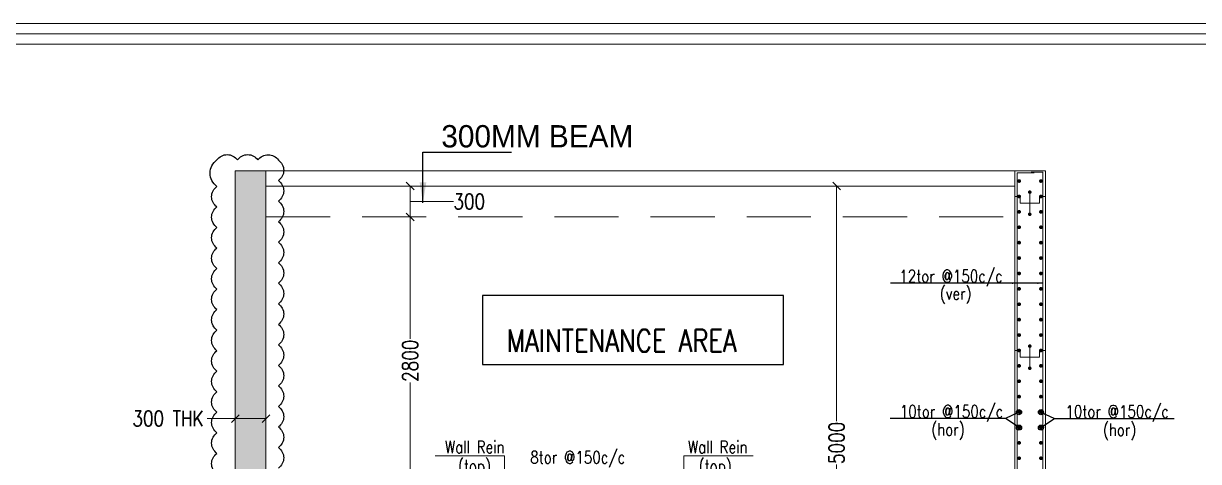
# Model space of a CAD drawing. Header units: millimetres. Extents: x -586673698 to -573385747, y -389867798 to -389752240.
# Drawn here: x -586553789 to -586542333, y -389838803 to -389834537 of the extents above; entities that cross this region are included whole.
import ezdxf
from ezdxf.enums import TextEntityAlignment as Align

# ---------------------------------------------------------------- set-up
doc = ezdxf.new("R2010")
doc.units = ezdxf.units.MM
doc.header["$LTSCALE"] = 100
doc.linetypes.add('( Hidden )', pattern=[0.375, 0.25, -0.125])
for name, color, linetype, lineweight in [('dim', 11, 'Continuous', 13), ('FOOTING', 6, 'Continuous', 13), ('REIN', 1, 'Continuous', 20), ('TBLK FRAME', 6, 'Continuous', 20)]:
    doc.layers.add(name, color=color, linetype=linetype, lineweight=lineweight)
for name, color, linetype in [('DT-PL-SHAFT', 230, 'Continuous'), ('Layer1', 7, 'Continuous'), ('text', 7, 'Continuous')]:
    doc.layers.add(name, color=color, linetype=linetype)
doc.styles.add('Arial', font='arial.ttf')
doc.styles.add('combine', font='romanc.shx', dxfattribs={"width": 0.8})
doc.styles.add('simplex-0.8', font='simplex.shx', dxfattribs={"width": 0.8})
doc.styles.add('TIMESNEWROMAN', font='times.ttf')
doc.dimstyles.new('75 ISO', dxfattribs={"dimtxt": 100, "dimasz": 75, "dimexe": 75, "dimexo": 0.7, "dimgap": 0.4, "dimtad": 0, "dimtoh": 1, "dimdec": 0, "dimdsep": 46, "dimtxsty": 'combine', "dimblk": 'OBLIQUE', "dimcen": 0, "dimclrd": 11, "dimclre": 2, "dimclrt": 4, "dimadec": 1, "dimazin": 2, "dimtfac": 1, "dimtdec": 0, "dimtmove": 2, "dimatfit": 3, "dimldrblk": 'OBLIQUE', "dimfxl": 0, "dimtolj": 1, "dimtzin": 0, "dimlwd": -1, "dimlwe": -1, "dimarcsym": 0})
doc.dimstyles.new('FOOTINF DIM', dxfattribs={"dimtxt": 250, "dimasz": 40, "dimexe": 50, "dimexo": 80, "dimgap": 35, "dimtad": 1, "dimtoh": 1, "dimdec": 0, "dimzin": 1, "dimdsep": 46, "dimtxsty": 'TIMESNEWROMAN', "dimblk": 'TICK', "dimcen": 2, "dimclrd": 7, "dimclre": 250, "dimclrt": 32, "dimadec": 1, "dimazin": 0, "dimtfac": 1, "dimtdec": 0, "dimtix": 1, "dimtmove": 1, "dimatfit": 3, "dimfxl": 0, "dimlwd": -1, "dimlwe": -1, "dimarcsym": 0})
doc.dimstyles.new('V Mts', dxfattribs={"dimtxt": 150, "dimasz": 75, "dimexe": 0.1, "dimexo": 0, "dimgap": 0.01, "dimtad": 1, "dimdec": 0, "dimzin": 3, "dimdsep": 46, "dimtxsty": 'Arial', "dimsah": 1, "dimcen": 0.09375, "dimdle": 0.01, "dimclrd": 8, "dimclre": 8, "dimclrt": 256, "dimadec": 0, "dimazin": 0, "dimtfac": 0.7, "dimtdec": 3, "dimtofl": 0, "dimtmove": 2, "dimatfit": 3, "dimfxl": 0, "dimfrac": 1, "dimtolj": 1, "dimtzin": 0, "dimarcsym": 0})

# ---------------------------------------------------------------- blocks, each defined once
blk = doc.blocks.new('*U533')
at = {"layer": 'REIN', "lineweight": 13, "const_width": 18.4}
for points in [[(-97, 0, -1), (-115, 0, -1)], [(115, 0, -1), (97, 0, -1)]]:
    blk.add_lwpolyline(points, format="xyb", close=True, dxfattribs=at)
blk = doc.blocks.new('*U532')
at = {"layer": 'Layer1', "color": 0, "linetype": 'ByBlock', "lineweight": -2}
for p in [(0, 7500), (0, 7350), (0, 7200), (0, 7050), (0, 6900), (0, 6750), (0, 6600), (0, 6450), (0, 6300), (0, 6150), (0, 6000), (0, 5850), (0, 5700), (0, 5550), (0, 5400), (0, 5250), (0, 5100), (0, 4950), (0, 4800), (0, 4650), (0, 4500), (0, 4350), (0, 4200), (0, 4050), (0, 3900), (0, 3750), (0, 3600), (0, 3450), (0, 3300), (0, 3150), (0, 3000), (0, 2850), (0, 2700), (0, 2550), (0, 2400), (0, 2250), (0, 2100), (0, 1950), (0, 1800), (0, 1650), (0, 1500), (0, 1350), (0, 1200), (0, 1050), (0, 900), (0, 750), (0, 600), (0, 450), (0, 300), (0, 150), (0, 0)]:
    blk.add_blockref('*U533', p, dxfattribs=at)
blk = doc.blocks.new('TICK')
at = {"color": 13, "const_width": 0.1}
for points in [[(0, -3), (0, 3)], [(-3, 0), (3, 0)], [(-2.12, -2.12), (2.12, 2.12)]]:
    blk.add_lwpolyline(points, dxfattribs=at)
blk = doc.blocks.new('_Oblique')
at = {"color": 0, "linetype": 'ByBlock', "lineweight": -2}
blk.add_line((-0.5, -0.5), (0.5, 0.5), dxfattribs=at)
blk = doc.blocks.new('*D631')
at = {"layer": 'Defpoints', "color": 0, "transparency": 16777216}
for p in [(-586551725, -389838328, 3), (-586551725, -389838385), (-586551425, -389838328, 3)]:
    blk.add_point(p, dxfattribs=at)
at = {"layer": 'dim', "color": 11, "transparency": 16777216}
for p in [(-586551999, -389838385), (-586551425, -389838385)]:
    blk.add_line(p, (-586551725, -389838385), dxfattribs=at)
at = {"layer": 'dim', "color": 2, "transparency": 16777216}
for p, q in [((-586551725, -389838384), (-586551725, -389838435)), ((-586551425, -389838384), (-586551425, -389838435))]:
    blk.add_line(p, q, dxfattribs=at)
at = {"layer": 'dim', "color": 11, "transparency": 16777216, "xscale": 75, "yscale": 75, "zscale": 75, "rotation": 180}
blk.add_blockref('_Oblique', (-586551725, -389838385), dxfattribs=at)
at = {"layer": 'dim', "color": 11, "transparency": 16777216, "xscale": 75, "yscale": 75, "zscale": 75}
blk.add_blockref('_Oblique', (-586551425, -389838385), dxfattribs=at)
at = {"layer": 'dim', "color": 4, "transparency": 16777216, "insert": (-586552380, -389838385), "char_height": 150, "attachment_point": 5, "style": 'simplex-0.8'}
blk.add_mtext('\\A1;300 THK', dxfattribs=at)
blk = doc.blocks.new('*D632')
at = {"layer": 'Defpoints', "color": 0, "transparency": 16777216}
for p in [(-586545861, -389836121, 1272), (-586545861, -389836121), (-586545861, -389841123, 1292)]:
    blk.add_point(p, dxfattribs=at)
at = {"layer": 'dim', "color": 11, "transparency": 16777216}
for p, q in [((-586545861, -389836121), (-586545861, -389838410)), ((-586545861, -389841123), (-586545861, -389838834))]:
    blk.add_line(p, q, dxfattribs=at)
at = {"layer": 'dim', "color": 2, "transparency": 16777216}
for p, q in [((-586545813, -389836121), (-586545811, -389836121)), ((-586545909, -389841123), (-586545911, -389841123))]:
    blk.add_line(p, q, dxfattribs=at)
at = {"layer": 'dim', "color": 11, "transparency": 16777216, "xscale": 75, "yscale": 75, "zscale": 75}
for p, rotation in [((-586545861, -389836121), 90), ((-586545861, -389841123), 270)]:
    blk.add_blockref('_Oblique', p, dxfattribs=dict(at, rotation=rotation))
at = {"layer": 'dim', "color": 4, "transparency": 16777216, "insert": (-586545861, -389838622), "char_height": 150, "attachment_point": 5, "rotation": 90, "style": 'simplex-0.8'}
blk.add_mtext('\\A1;\\A1;5000', dxfattribs=at)
blk = doc.blocks.new('*D633')
at = {"layer": 'Defpoints', "color": 0, "transparency": 16777216}
for p in [(-586550019, -389836121), (-586549031, -389836121, 1272), (-586548988, -389836421)]:
    blk.add_point(p, dxfattribs=at)
at = {"layer": 'dim', "color": 2, "transparency": 16777216}
for p, q in [((-586550037, -389836121), (-586550069, -389836121)), ((-586550018, -389836421), (-586550069, -389836421))]:
    blk.add_line(p, q, dxfattribs=at)
at = {"layer": 'dim', "color": 11, "transparency": 16777216}
for p, q in [((-586550019, -389836421), (-586550019, -389836121)), ((-586550019, -389836271), (-586549598, -389836271)), ((-586549598, -389836271), (-586549598, -389836271))]:
    blk.add_line(p, q, dxfattribs=at)
at = {"layer": 'dim', "color": 11, "transparency": 16777216, "xscale": 75, "yscale": 75, "zscale": 75}
for p, rotation in [((-586550019, -389836121), 90), ((-586550019, -389836421), 270)]:
    blk.add_blockref('_Oblique', p, dxfattribs=dict(at, rotation=rotation))
at = {"layer": 'dim', "color": 4, "transparency": 16777216, "insert": (-586549443, -389836271), "char_height": 150, "attachment_point": 5, "style": 'simplex-0.8'}
blk.add_mtext('\\A1;300', dxfattribs=at)
blk = doc.blocks.new('*D638')
at = {"layer": 'Defpoints', "color": 0, "transparency": 16777216}
for p in [(-586549758, -389836421, 30), (-586550019, -389839223), (-586549775, -389839223)]:
    blk.add_point(p, dxfattribs=at)
at = {"layer": 'dim', "color": 2, "transparency": 16777216}
for p, q in [((-586550019, -389836421), (-586550069, -389836421)), ((-586550019, -389839223), (-586550069, -389839223))]:
    blk.add_line(p, q, dxfattribs=at)
at = {"layer": 'dim', "color": 11, "transparency": 16777216}
for p, q in [((-586550019, -389836421), (-586550019, -389837610)), ((-586550019, -389839223), (-586550019, -389838034))]:
    blk.add_line(p, q, dxfattribs=at)
at = {"layer": 'dim', "color": 11, "transparency": 16777216, "xscale": 75, "yscale": 75, "zscale": 75}
for p, rotation in [((-586550019, -389836421), 90), ((-586550019, -389839223), 270)]:
    blk.add_blockref('_Oblique', p, dxfattribs=dict(at, rotation=rotation))
at = {"layer": 'dim', "color": 4, "transparency": 16777216, "insert": (-586550019, -389837822), "char_height": 150, "attachment_point": 5, "rotation": 90, "style": 'simplex-0.8'}
blk.add_mtext('\\A1;\\A1;2800', dxfattribs=at)
blk = doc.blocks.new('R5T')
at = {"layer": 'REIN', "color": 4, "lineweight": 20}
for p, q in [((3073133, -1156537), (3073161, -1156537)), ((3073161, -1156570.3), (3073161, -1156537)), ((3073208.5, -1156624.9), (3073208.5, -1156515.7)), ((3073283, -1156536.5), (3073256.1, -1156536.5)), ((3073256.1, -1156536.5), (3073256.1, -1156570.3)), ((3073256.1, -1156570.3), (3073161, -1156570.3))]:
    blk.add_line(p, q, dxfattribs=at)
at = {"layer": 'REIN', "color": 4, "linetype": 'Continuous', "lineweight": 20, "const_width": 8.82}
for points in [[(3073204.1, -1156515.7, 1), (3073212.9, -1156515.7, 1)], [(3073204.1, -1156624.9, 1), (3073212.9, -1156624.9, 1)]]:
    blk.add_lwpolyline(points, format="xyb", close=True, dxfattribs=at)

msp = doc.modelspace()

# ---------------------------------------------------------------- hatches: boundary and pattern name
at = {"layer": 'dim', "lineweight": 5}
h = msp.add_hatch(dxfattribs=at)
h.set_pattern_fill('AR-CONC', color=8, angle=90)
h.set_pattern_definition([(320, (-586551403.85, -389408885.01), (-15.939086, -182.18467), [19.05, -209.55]), (265, (-586551403.85, -389408885.01), (191.056845, 35.24342), [15.24, -167.640584]), (10.451445, (-586551405.18, -389408900.2), (175.11775, -146.94125), [16.19001, -178.090245]), (316.1842, (-586551353.05, -389408885.01), (-42.04233, -271.07904), [28.575, -314.325]), (6.63556, (-586551356.56, -389408907.6), (247.42612, -237.40413), [24.28502, -267.1356]), (261.18415, (-586551353.05, -389408885), (247.42612, -237.40413), [22.85997, -251.45973]), (291, (-586551365.75, -389408910.41), (-102.2652, -151.61439), [19.05, -209.55]), (236, (-586551365.75, -389408910.41), (184.18797, -61.80203), [15.24, -167.64]), (341.451445, (-586551374.28, -389408923.05), (81.92277, -213.41642), [16.19001, -178.08994]), (307.5, (-586551403.854, -389408885.014), (84.555039, -3.088603), [0, -165.608, 0, -170.18, 0, -168.275]), (277.5, (-586551403.85, -389408885.01), (100.180575, -66.819663), [0, -97.028, 0, -161.798, 0, -64.135]), (237.5, (-586551403.854, -389408828.37), (-5.728744, -135.590595), [0, -63.5, 0, -198.12, 0, -262.89]), (227.5, (-586551403.85, -389408802.97), (25.42649, -148.12918), [0, -82.55, 0, -131.572, 0, -186.69])])
h.paths.add_polyline_path([(-586551425.1, -389843722.6), (-586551725.1, -389843722.6), (-586551725.2, -389835971.5), (-586551425, -389835971.5)])
h.paths.add_polyline_path([(-586551560.1, -389842040.9), (-586551560.1, -389842040.9), (-586551720.7, -389842040.9), (-586551720.7, -389842040.9), (-586551640.4, -389842040.9)], flags=16)

# ---------------------------------------------------------------- linework, layer by layer
at = {"color": 13, "lineweight": 5}
for p, q in [((-586549776, -389838748.4, -1289.9), (-586549098.9, -389838748.4, -1289.9)), ((-586549098.9, -389839299.6, -1289.9), (-586549098.9, -389838748.4, -1289.9)), ((-586547351.8, -389839299.6, -1289.9), (-586547351.8, -389838748.4, -1289.9)), ((-586546674.7, -389838748.4, -1289.9), (-586547351.8, -389838748.4, -1289.9))]:
    msp.add_line(p, q, dxfattribs=at)
at = {"color": 0, "elevation": -1271}
msp.add_lwpolyline([(-586551903, -389838923.8, -0.5205671), (-586551903, -389838723.8, -0.5205671), (-586551903, -389838523.8, -0.5205671), (-586551903, -389838323.8, -0.5205671), (-586551903, -389838123.8, -0.5205671), (-586551903, -389837923.8, -0.5205671), (-586551903, -389837723.8, -0.5205671), (-586551903, -389837523.8, -0.5205671), (-586551903, -389837323.8, -0.5205671), (-586551903, -389837123.8, -0.5205671), (-586551903, -389836923.8, -0.5205671), (-586551903, -389836723.8, -0.5205671), (-586551903, -389836523.8, -0.5205671), (-586551903, -389836323.8, -0.5205671), (-586551903, -389836123.8, -0.5205671), (-586551903, -389835866.1, -0.5205671), (-586551703, -389835866.1, -0.5205671), (-586551503, -389835866.1, -0.5205671), (-586551304.1, -389835867.2, -0.5205671), (-586551304.1, -389836067.2, -0.5205671), (-586551304.1, -389836267.2, -0.5205671), (-586551304.1, -389836467.2, -0.5205671), (-586551304.1, -389836667.2, -0.5205671), (-586551304.1, -389836867.2, -0.5205671), (-586551304.1, -389837067.2, -0.5205671), (-586551304.1, -389837267.2, -0.5205671), (-586551304.1, -389837467.2, -0.5205671), (-586551304.1, -389837667.2, -0.5205671), (-586551304.1, -389837867.2, -0.5205671), (-586551304.1, -389838067.2, -0.5205671), (-586551304.1, -389838267.2, -0.5205671), (-586551304.1, -389838467.2, -0.5205671), (-586551304.1, -389838667.2, -0.5205671), (-586551304.1, -389838867.2, -0.5205671)], format="xyb", dxfattribs=at)
at = {"layer": 'dim'}
for p, q in [((-586545199.3, -389838385.7, -1243.7), (-586544214.3, -389838385.7, -1243.7)), ((-586542579.6, -389838385.7, -1281.7), (-586543738, -389838385.7, -1243.7))]:
    msp.add_line(p, q, dxfattribs=at)
at = {"layer": 'DT-PL-SHAFT', "color": 3, "linetype": '( Hidden )', "lineweight": 15, "ltscale": 25, "elevation": -1283.3}
msp.add_lwpolyline([(-586551424.9, -389836421.5), (-586544125.1, -389836421.5)], dxfattribs=at)
at = {"layer": 'FOOTING', "color": 3, "linetype": 'Continuous', "lineweight": 9, "ltscale": 0.8}
for p, q in [((-586551425.1, -389843722.6, -1283.3), (-586551425.1, -389835971.5, -1271)), ((-586543825.1, -389843721.4, -1226.8), (-586543825.1, -389835971.5, -1268))]:
    msp.add_line(p, q, dxfattribs=at)
at = {"layer": 'FOOTING', "color": 3, "linetype": 'Continuous', "lineweight": 9, "ltscale": 0.8, "elevation": -1283.3}
for points in [[(-586551725.1, -389843722.6), (-586551725.1, -389835971.5)], [(-586551725.1, -389835971.5), (-586543825.1, -389835971.5)], [(-586544125.1, -389841122.6), (-586544125.1, -389835971.5)], [(-586551424.9, -389836121.5), (-586544125.1, -389836121.5)]]:
    msp.add_lwpolyline(points, dxfattribs=at)
at = {"layer": 'Layer1', "elevation": -2567.5}
msp.add_lwpolyline([(-586546379.8, -389837187.7), (-586549312.8, -389837187.7), (-586549312.8, -389837857.2), (-586546379.8, -389837857.2)], close=True, dxfattribs=at)
at = {"layer": 'REIN', "lineweight": 13}
for p, q in [((-586544100, -389844547.7, -1291.6), (-586544100, -389835992.5, -1271)), ((-586544100, -389835992.5, -1269.5), (-586543933.6, -389835992.5, -1269.5)), ((-586543850.1, -389835986.4, -1269.5), (-586543965.5, -389835986.4, -1269.5)), ((-586543850.1, -389844547.7, -1291.6), (-586543850.1, -389835986.4, -1271))]:
    msp.add_line(p, q, dxfattribs=at)
at = {"layer": 'TBLK FRAME', "lineweight": 20, "elevation": -1271}
for points in [[(-586584922, -389834537), (-586584922, -389866860.5), (-586539212.1, -389866860.5), (-586539212.1, -389834537)], [(-586584822, -389834637.1), (-586584822, -389866760.4), (-586539312.2, -389866760.4), (-586539312.2, -389834637.1)], [(-586584721.9, -389834737.2), (-586584721.9, -389866660.4), (-586539412.2, -389866660.4), (-586539412.2, -389834737.2)]]:
    msp.add_lwpolyline(points, close=True, dxfattribs=at)

# ---------------------------------------------------------------- block references
at = {"layer": 'Layer1', "xscale": -1}
msp.add_blockref('*U532', (-586543975.4, -389843571.6, -1274.1), dxfattribs=at)
at = {"layer": 'text', "color": 7, "xscale": -1.97445126585514, "yscale": 1.97445126585514, "zscale": 1.97445126585514}
for p in [(-580476077.6, -387552695.5, -1286.2), (-580476077.6, -387554195.5, -1286.2)]:
    msp.add_blockref('R5T', p, dxfattribs=at)

# ---------------------------------------------------------------- texts
at = {"layer": 'DT-PL-SHAFT', "color": 1, "lineweight": 15}
msp.add_text('300MM BEAM', height=217.15, dxfattribs=at).set_placement((-586549715.2, -389835743.7, -1273.6))
at = {"layer": 'DT-PL-SHAFT', "color": 140, "lineweight": 15, "style": 'simplex-0.8', "width": 0.8}
msp.add_text('MAINTENANCE AREA', height=217.152, dxfattribs=at).set_placement((-586549076.2, -389837735.1, -2524.9))
at = {"layer": 'text', "color": 4, "style": 'simplex-0.8', "width": 0.8}
for s, height, p in [('12tor @150c/c', 119.993, (-586544241.6, -389837093.8, -1270.7)), ('(ver)', 119.99, (-586544546.7, -389837262.7, -1270.7)), ('10tor @150c/c', 119.993, (-586544236.5, -389838412.1, -1243.7)), ('10tor @150c/c', 119.993, (-586542622.2, -389838412.3, -1243.7)), ('(hor)', 119.99, (-586544613.1, -389838587.1, -1243.7)), ('(hor)', 119.99, (-586542939.8, -389838590.1, -1244.4)), ('Wall Rein', 119.99, (-586549098.9, -389838758, -1289.9)), ('Wall Rein', 119.99, (-586546730.1, -389838758, -1289.9)), ('(top)', 119.99, (-586549231.9, -389838941.8, -1289.9)), ('8tor @150c/c', 119.993, (-586547922.2, -389838858.4, -52.2)), ('(top)', 119.99, (-586546885.1, -389838941.8, -1289.9))]:
    msp.add_text(s, height=height, dxfattribs=at).set_placement(p, align=Align.BOTTOM_RIGHT)

# ---------------------------------------------------------------- dimensions: what is measured, and where the dimension line sits
at = {"layer": 'dim'}
dim = msp.add_linear_dim(base=(-586550018.6, -389836121.5, -2556.6), p1=(-586548987.7, -389836421.5, -2556.6), p2=(-586549031.2, -389836121.5, -1284.6), angle=90, dimstyle='75 ISO', override={"dimtxt": 150, "dimexe": 50, "dimtxsty": 'simplex-0.8', "dimtmove": 1}, dxfattribs=at)
dim.commit()
dim.dimension.update_dxf_attribs({"geometry": '*D633', "text_midpoint": (-586549597.1, -389836271.5, -2556.6), "dimtype": 160})
for base, p1, p2, text, picture, middle in [((-586545860.9, -389836121.5, -2555.3), (-586545860.9, -389841122.6, -1263), (-586545860.9, -389836121.5, -1283.3), '\\A1;5000', '*D632', (-586545860.9, -389838622, -2555.3)), ((-586550019.3, -389839222.6, -1284.6), (-586549758.1, -389836421.5, -1254.2), (-586549775.2, -389839222.6, -1284.6), '\\A1;2800', '*D638', (-586550019.3, -389837822, -1284.6))]:
    dim = msp.add_linear_dim(base=base, p1=p1, p2=p2, angle=90, text=text, dimstyle='75 ISO', override={"dimtxt": 150, "dimexe": 50, "dimtxsty": 'simplex-0.8', "dimtmove": 1}, dxfattribs=at)
    dim.commit()
    dim.dimension.update_dxf_attribs({"geometry": picture, "text_midpoint": middle})
dim = msp.add_linear_dim(base=(-586551725.1, -389838384.8, -1240.5), p1=(-586551425.1, -389838328.4, -1237.6), p2=(-586551725.1, -389838328.4, -1237.6), angle=180, text='<> THK', dimstyle='75 ISO', override={"dimtxt": 150, "dimexe": 50, "dimtxsty": 'simplex-0.8', "dimtmove": 1, "dimfxl": 0.7, "dimfxlon": 1}, dxfattribs=at)
dim.commit()
dim.dimension.update_dxf_attribs({"geometry": '*D631', "text_midpoint": (-586552379.5, -389838466.2, -1240.5), "dimtype": 160})

# ---------------------------------------------------------------- leaders
at = {"color": 13, "lineweight": 5}
for points, override in [([(-586543855.3, -389837066, -1283.1), (-586545337, -389837066, -1283.1)], {"dimasz": 50, "dimtad": 0, "dimclrd": 11, "dimfxl": 100, "dimfxlon": 1, "dimarcsym": 1}), ([(-586544099.8, -389837066, -1282.8), (-586545321.4, -389837066, -1282.8)], {"dimasz": 50, "dimtad": 0, "dimclrd": 11, "dimfxl": 100, "dimfxlon": 1, "dimarcsym": 1}), ([(-586544083.2, -389838322.8, -1286.4), (-586544214.3, -389838385.7, -1286.4), (-586545338.6, -389838385.7, -1286.4)], {"dimasz": 50, "dimtad": 0, "dimclrd": 11, "dimldrblk": 'Origin', "dimfxl": 100, "dimfxlon": 1, "dimarcsym": 1}), ([(-586543869.1, -389838322.8, -1286.4), (-586543738, -389838385.7, -1286.4), (-586542568.8, -389838385.7, -1286.4)], {"dimasz": 50, "dimtad": 0, "dimclrd": 11, "dimldrblk": 'Origin', "dimfxl": 100, "dimfxlon": 1, "dimarcsym": 1}), ([(-586544082.8, -389838472.8, -1286.4), (-586544213.9, -389838385.7, -1286.4)], {"dimasz": 50, "dimtad": 0, "dimclrd": 11, "dimldrblk": 'Origin', "dimfxl": 100, "dimfxlon": 1, "dimarcsym": 1}), ([(-586543869.1, -389838472.8, -1286.4), (-586543738, -389838385.7, -1286.4)], {"dimasz": 50, "dimtad": 0, "dimclrd": 11, "dimldrblk": 'Origin', "dimfxl": 100, "dimfxlon": 1, "dimarcsym": 1})]:
    msp.add_leader(points, dimstyle='FOOTINF DIM', override=override, dxfattribs=at)
at = {"layer": 'DT-PL-SHAFT', "color": 1, "lineweight": 15, "ltscale": 5}
msp.add_leader([(-586549894.2, -389836282.8, -1283.2), (-586549894.2, -389835789.9, -1283.2), (-586549030, -389835789.9, -1283.2)], dimstyle='V Mts', override={"dimasz": 200, "dimgap": 0.01, "dimtad": 0, "dimclrd": 5}, dxfattribs=at)

doc.saveas('drawing.dxf')
